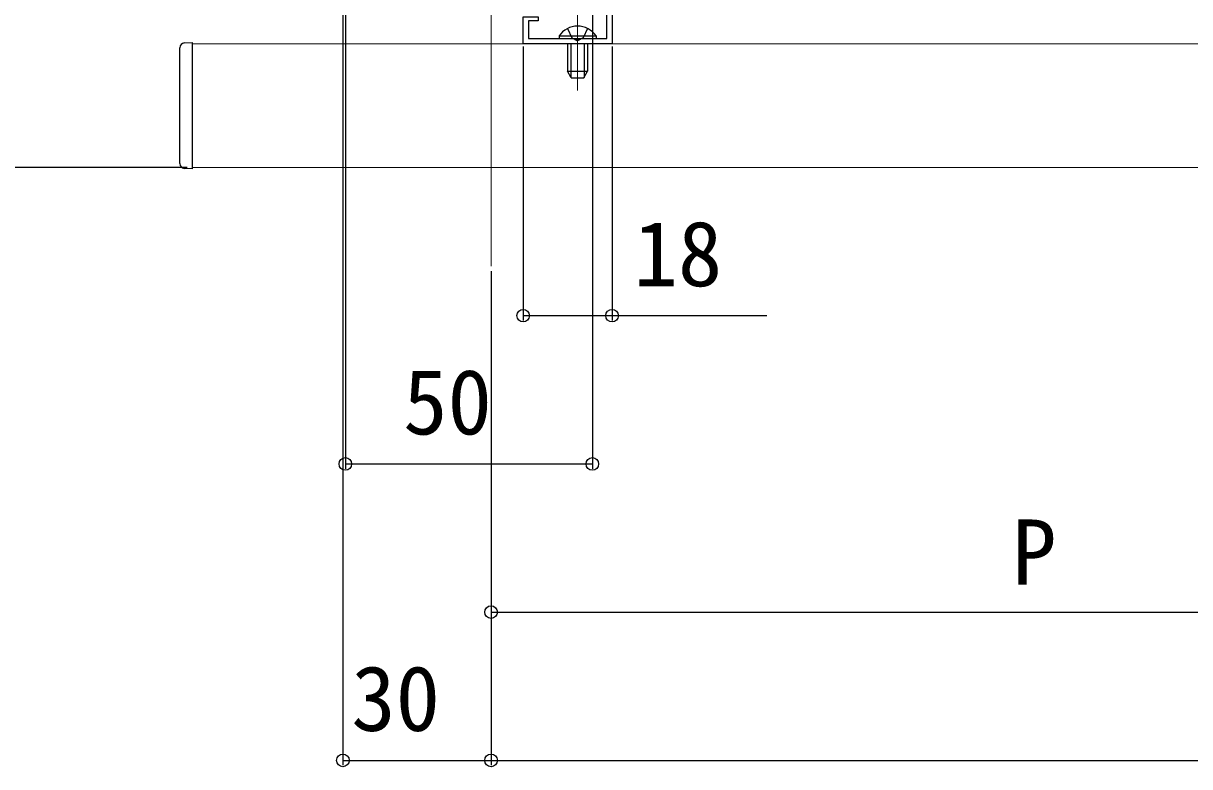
# Model space of a CAD drawing. Units: millimetres, scale not verified. Extents: x -1052 to 1050, y -1576 to 1567.
# Drawn here: x -794.2 to -558.1, y -1021.8 to -871.3 of the extents above; entities that cross this region are included whole.
import ezdxf
from ezdxf.enums import TextEntityAlignment as Align

# ---------------------------------------------------------------- set-up
doc = ezdxf.new("R2010")
doc.units = ezdxf.units.MM
doc.header["$LTSCALE"] = 8
for name, color, linetype in [('0-2_YKK_11', 7, 'Continuous'), ('0-4_YKK_13', 4, 'Continuous'), ('0-5_YKK_D', 6, 'Continuous')]:
    doc.layers.add(name, color=color, linetype=linetype)
doc.layers.add('0-3_YKK_12', color=2, linetype='Continuous', lineweight=18)
doc.styles.add('ＭＳ ゴシック', font='')
doc.styles.get('ＭＳ ゴシック').set_extended_font_data('MS Gothic')

msp = doc.modelspace()

# ---------------------------------------------------------------- linework, layer by layer
at = {"layer": '0-2_YKK_11'}
msp.add_lwpolyline([(-674.997, -848.012), (-674.997, -875.512), (-692.997, -875.512), (-692.997, -870.012), (-689.997, -870.012), (-689.997, -870.812), (-691.897, -870.812), (-691.897, -874.412), (-682.456, -874.412), (-682.272, -874.532), (-681.722, -874.532), (-681.539, -874.412), (-676.097, -874.412), (-676.097, -860.712), (-678.497, -860.712), (-678.497, -859.912), (-676.097, -859.912), (-676.097, -854.97), (-675.977, -854.786), (-675.977, -854.237), (-676.097, -854.053), (-676.097, -849.112), (-678.497, -849.112), (-678.497, -848.012)], close=True, dxfattribs=at)
at = {"layer": '0-3_YKK_12'}
for p, q in [((-699.497, 14.988), (-699.497, -920.512)), ((-681.997, -869.412), (-681.997, -884.912))]:
    msp.add_line(p, q, dxfattribs=at)
msp.add_lwpolyline([(-21.997, -875.512), (-759.997, -875.512), (-759.997, -900.512), (-21.997, -900.512)], dxfattribs=at)
at = {"layer": '0-4_YKK_13'}
for p, q in [((-761.558, -875.307), (-759.997, -875.212)), ((-759.997, -875.212), (-759.997, -900.812)), ((-685.747, -873.903), (-685.747, -874.412)), ((-685.747, -874.412), (-678.247, -874.412)), ((-683.343, -875.512), (-683.343, -882.32)), ((-680.652, -875.512), (-680.652, -882.32)), ((-679.997, -875.512), (-679.997, -881.012)), ((-762.497, -876.605), (-762.497, -876.305)), ((-762.497, -899.418), (-762.497, -876.605)), ((-683.297, -882.412), (-683.997, -881.012)), ((-683.297, -882.412), (-680.697, -882.412)), ((-680.697, -882.412), (-679.997, -881.012)), ((-762.497, -899.718), (-762.497, -899.418)), ((-759.997, -900.812), (-761.558, -900.716))]:
    msp.add_line(p, q, dxfattribs=at)
for points in [[(-684.047, -872.402), (-683.142, -874.258), (-681.997, -874.867)], [(-679.947, -872.402), (-680.852, -874.258), (-681.997, -874.867)], [(-685.747, -873.903), (-678.247, -873.903), (-678.247, -874.412)], [(-683.997, -875.512), (-683.997, -881.012), (-679.997, -881.012)]]:
    msp.add_lwpolyline(points, dxfattribs=at)
for centre, radius, start, end in [((-681.997, -876.438), 4.527, 34.06671, 145.93329), ((-761.497, -876.305), 1, 93.5, 180), ((-761.497, -899.718), 1, 180, 266.5)]:
    msp.add_arc(centre, radius, start, end, dxfattribs=at)
at = {"layer": '0-5_YKK_D'}
for p, q in [((-729.497, -858.512), (-729.497, -1021.512)), ((-728.997, -869.512), (-728.997, -961.512)), ((-678.997, -869.512), (-678.997, -961.512)), ((-692.997, -876.012), (-692.997, -931.512)), ((-674.997, -876.012), (-674.997, -931.512)), ((-760.997, -900.512), (-820.997, -900.512)), ((-699.497, -921.512), (-699.497, -1021.512)), ((-699.497, -921.512), (-699.497, -991.512)), ((-699.497, -921.512), (-699.497, -1021.512)), ((-728.997, -960.512), (-678.997, -960.512)), ((-699.497, -990.512), (-471.997, -990.512)), ((-729.497, -1020.512), (-699.497, -1020.512)), ((-699.497, -1020.512), (665.503, -1020.512))]:
    msp.add_line(p, q, dxfattribs=at)
msp.add_lwpolyline([(-692.997, -930.512), (-674.997, -930.512), (-643.704, -930.512)], dxfattribs=at)
for centre in [(-692.997, -930.512), (-674.997, -930.512), (-728.997, -960.512), (-678.997, -960.512), (-699.497, -990.512), (-729.497, -1020.512), (-699.497, -1020.512), (-699.497, -1020.512)]:
    msp.add_circle(centre, 1.275, dxfattribs=at)

# ---------------------------------------------------------------- texts
at = {"layer": '0-5_YKK_D', "style": 'ＭＳ ゴシック'}
for s, p in [('18', (-670.659, -928.512)), ('50', (-717.293, -958.512)), ('P', (-594.031, -988.912)), ('30', (-727.793, -1018.512))]:
    msp.add_text(s, height=13.2, dxfattribs=at).set_placement(p, align=Align.BOTTOM_LEFT)

doc.saveas('drawing.dxf')
